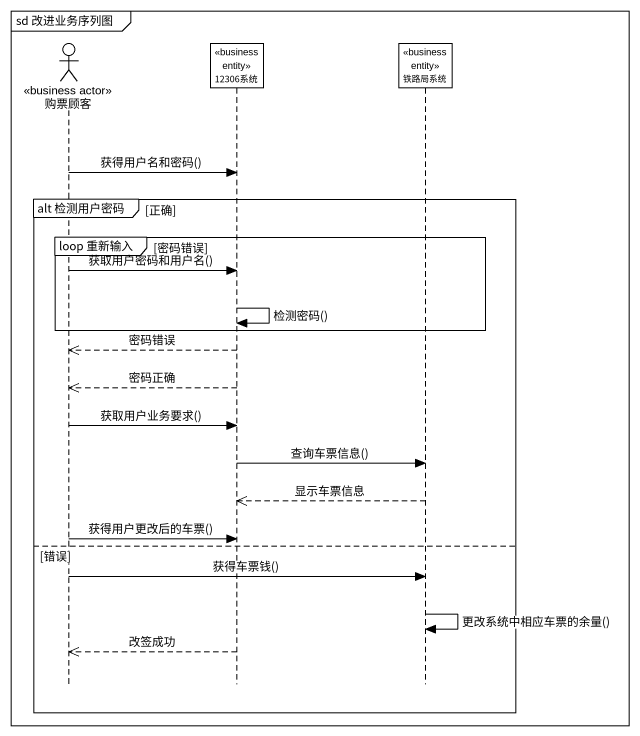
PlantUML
@startuml
mainframe sd 改进业务序列图
hide footbox
actor 购票顾客 <<business actor>>
participant "12306系统" as c12306系统 <<business entity>>
participant 铁路局系统 <<business entity>>

购票顾客 -> c12306系统 : 获得用户名和密码()
group alt 检测用户密码 [正确]
  group loop 重新输入 [密码错误]
    购票顾客 -> c12306系统 : 获取用户密码和用户名()
    c12306系统 -> c12306系统 : 检测密码()
  end
  c12306系统 -->> 购票顾客 : 密码错误
  c12306系统 -->> 购票顾客 : 密码正确
  购票顾客 -> c12306系统 : 获取用户业务要求()
  c12306系统 -> 铁路局系统 : 查询车票信息()
  铁路局系统 -->> c12306系统 : 显示车票信息
  购票顾客 -> c12306系统 : 获得用户更改后的车票()
else 错误
  购票顾客 -> 铁路局系统 : 获得车票钱()
  铁路局系统 -> 铁路局系统 : 更改系统中相应车票的余量()
  c12306系统 -->> 购票顾客 : 改签成功
end
@enduml
